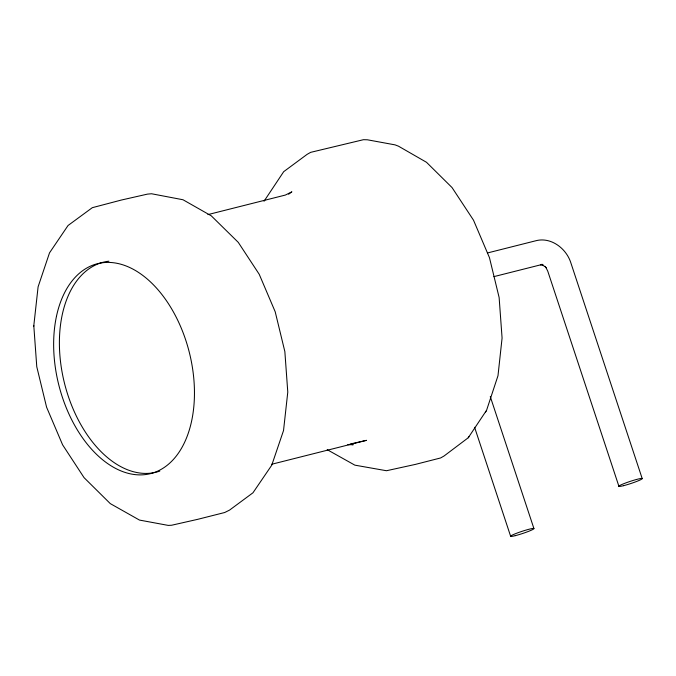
<?xml version="1.0" encoding="UTF-8"?>
<svg xmlns="http://www.w3.org/2000/svg" width="676" height="676" viewBox="0 0 676 676"><rect width="100%" height="100%" fill="white"/><g stroke="black" fill="none" stroke-linecap="round" stroke-linejoin="round"><path stroke-width="1.01" d="M33.8 325.705L38.101 286.827L49.509 252.875L68.048 225.505L92.316 207.676L121.35 200.045L147.486 194.113L151.542 193.758L182.993 199.75L211.258 215.813L238.265 242.354L259.229 274.295L275.2 311.771L284.858 351.596L287.782 392.072L283.531 430.536L271.735 465.232L252.968 492.787L229.553 510.101L224.685 512.518L197.747 519.32L171.603 525.244L168.256 525.404L139.467 520.072L110.298 503.62L84.052 477.636L62.606 444.833L46.593 407.214L36.774 366.738L33.8 325.705L33.834 326.153M264.037 201.245L283.692 171.679L307.107 154.356L310.664 152.345L363.451 139.695L367.389 139.788L395.08 144.875L398.485 146.185L426.488 162.282L452.058 187.582L473.513 220.19L489.466 257.683L499.133 297.55L502.082 338.042L497.992 375.695L486.602 410.222L468.24 437.761L444.056 455.996L440.617 457.956L415.309 464.42L386.469 470.733L354.849 465.147L327.209 449.684M485.529 412.064L486.128 411.177M468.24 437.761L468.933 436.73M288.601 194.223L291.871 191.832L285.365 195.06L207.895 214.605M487.404 252.976L535.367 240.876C550.712 236.482 566.251 248.345 570.806 262.702L642.166 478.473M493.902 276.628L542.473 264.375L540.53 264.815L543.048 264.755L541.358 264.367L545.49 266.919M271.684 464.26L366.485 440.338L350.067 444.064M347.751 444.639L353.193 444.749L351.174 444.377M545.017 266.336L546.157 267.747M545.845 267.358L547.771 271.186L618.946 486.416M490.277 396.592L533.888 528.455M474.586 427.274L510.676 536.389M159.806 471.104A108.261 67.262 75.8 0 1 64.195 382.067A108.261 67.262 75.8 0 1 108.921 261.198M56.446 316.402A108.261 67.262 75.8 0 0 140.752 474.89A108.261 67.262 75.8 0 0 174.881 314.636A108.261 67.262 75.8 0 0 56.446 316.402M623.517 485.689A12.345 1.115 -18.3 0 0 642.2 478.769A12.345 1.115 -18.3 0 0 625.951 482.867A12.345 1.115 -18.3 0 0 623.517 485.689M515.239 535.671A12.345 1.115 -18.3 0 0 533.922 528.75A12.345 1.115 -18.3 0 0 517.681 532.849A12.345 1.115 -18.3 0 0 515.239 535.671"/></g></svg>
